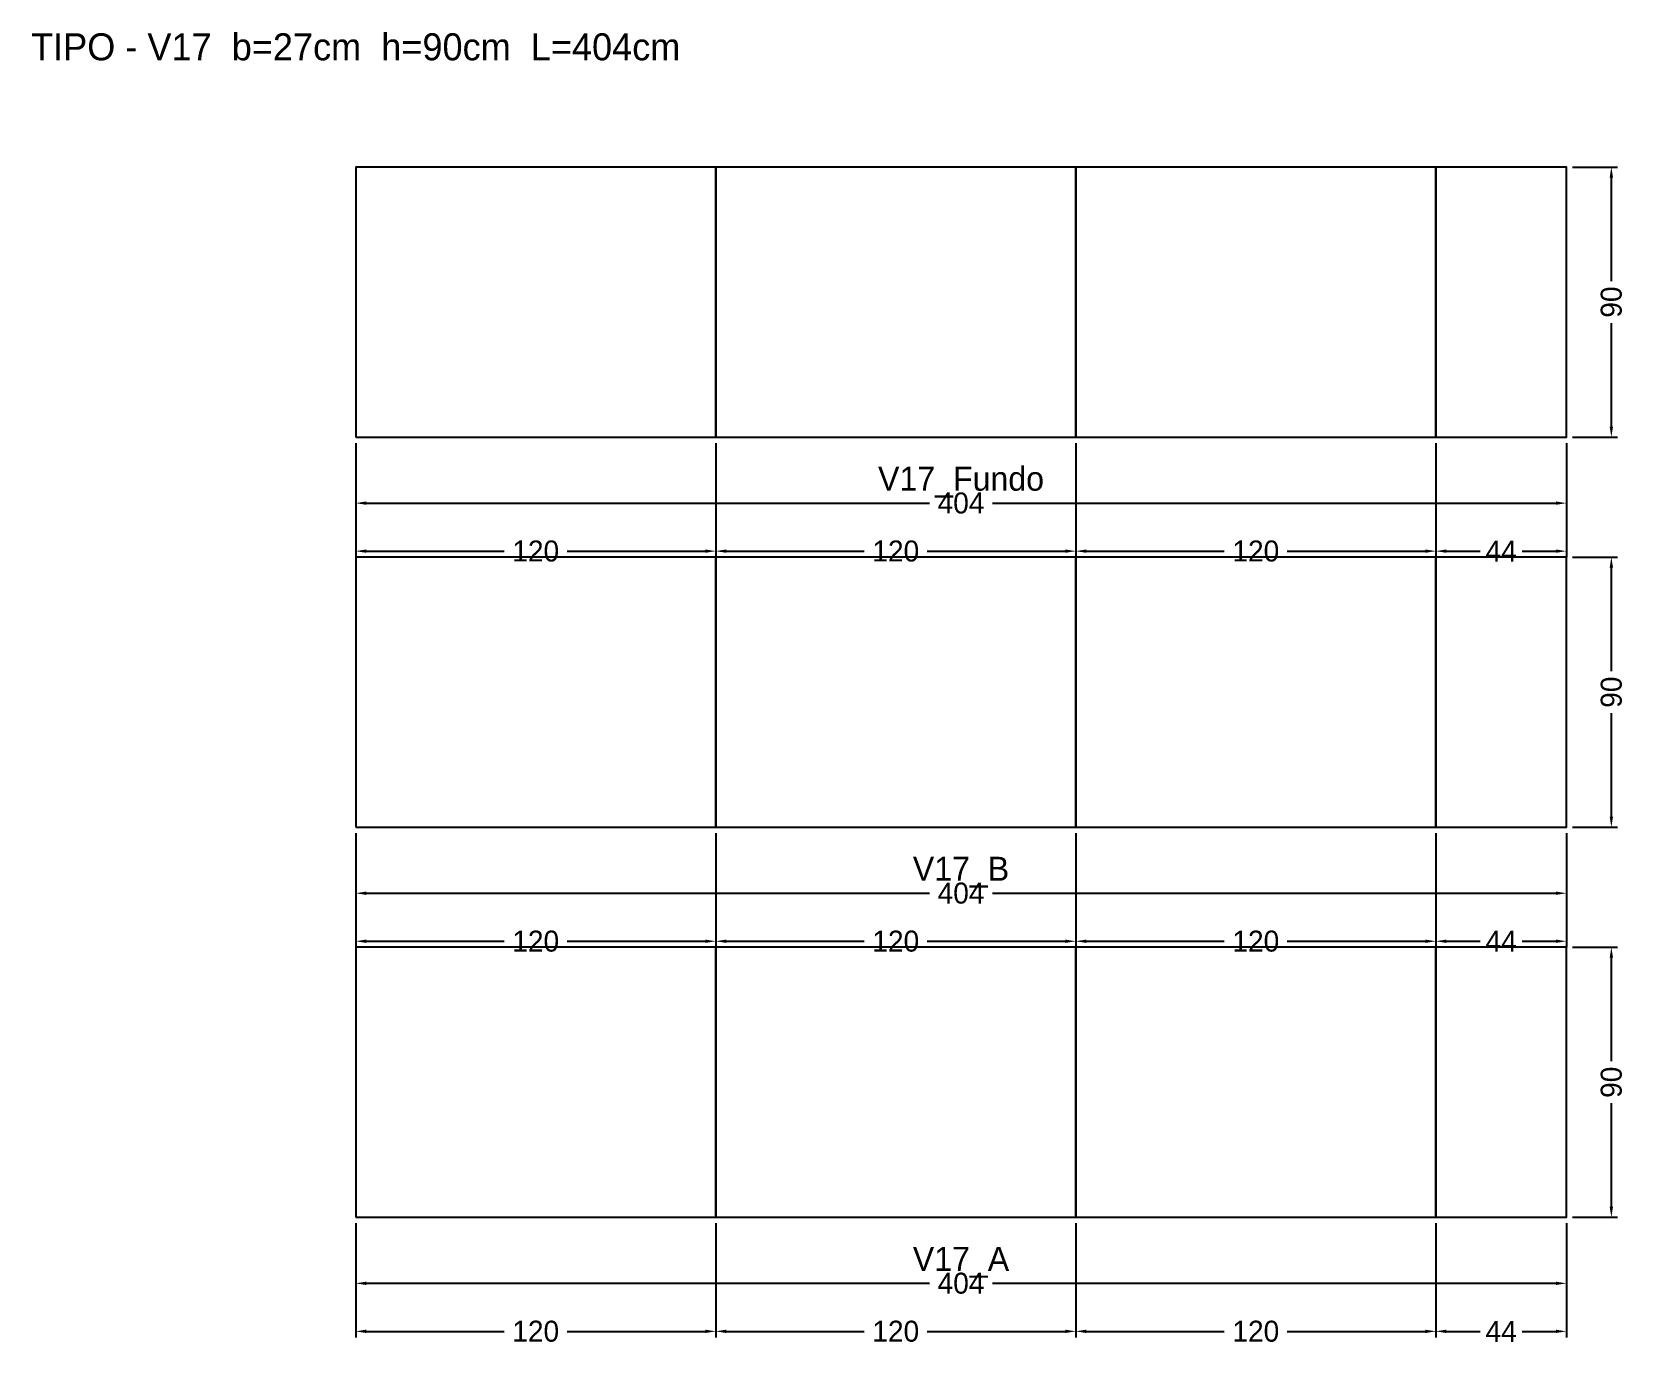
# Model space of a CAD drawing. Header units: metres. Extents: x -108 to 423, y -43 to 395.
import ezdxf

# ---------------------------------------------------------------- set-up
doc = ezdxf.new("R2010")
doc.units = ezdxf.units.M
for name, color, linetype in [('COTA', 3, 'Continuous'), ('NOMENCLATURA', 2, 'Continuous'), ('Paineis', 7, 'Continuous'), ('Texto Secao', 2, 'Continuous')]:
    doc.layers.add(name, color=color, linetype=linetype)
doc.dimstyles.new('COTA_VIG', dxfattribs={"dimtxt": 7, "dimasz": 3.5, "dimexe": 2, "dimexo": 2, "dimgap": 1.5, "dimtad": 1, "dimdec": 1, "dimcen": 2.5, "dimclrd": 3, "dimclre": 3, "dimclrt": 3, "dimazin": 3, "dimtfac": 1, "dimtmove": 0, "dimatfit": 3})

# ---------------------------------------------------------------- blocks, each defined once
blk = doc.blocks.new('_CLOSEDFILLED')
at = {"color": 0, "linetype": 'BYBLOCK'}
blk.add_solid([(-1, 0.16), (0, 0), (-1, -0.16)], dxfattribs=at)
blk = doc.blocks.new('*D1')
at = {"color": 3}
for p, q in [((0, -2), (0, -24)), ((403.5, -2), (403.5, -24)), ((3.5, -22), (191.25, -22)), ((212.25, -22), (400, -22))]:
    blk.add_line(p, q, dxfattribs=at)
at = {"layer": 'Defpoints'}
for p in [(0, 0), (403.5, 0), (0, -22)]:
    blk.add_point(p, dxfattribs=at)
at = {"layer": 'COTA', "color": 3, "xscale": 3.5, "yscale": 3.5, "rotation": 180}
blk.add_blockref('_CLOSEDFILLED', (0, -22), dxfattribs=at)
at = {"layer": 'COTA', "color": 3, "xscale": 3.5, "yscale": 3.5}
blk.add_blockref('_CLOSEDFILLED', (403.5, -22), dxfattribs=at)
at = {"layer": 'COTA', "color": 3, "insert": (201.75, -22), "char_height": 7, "attachment_point": 5}
blk.add_mtext('404', dxfattribs=at)
blk = doc.blocks.new('*D2')
at = {"color": 3}
for p, q in [((0, -2), (0, -40)), ((120, -2), (120, -40)), ((3.5, -38), (49.5, -38)), ((70.5, -38), (116.5, -38))]:
    blk.add_line(p, q, dxfattribs=at)
at = {"layer": 'Defpoints'}
for p in [(0, 0), (120, 0), (0, -38)]:
    blk.add_point(p, dxfattribs=at)
at = {"layer": 'COTA', "color": 3, "xscale": 3.5, "yscale": 3.5, "rotation": 180}
blk.add_blockref('_CLOSEDFILLED', (0, -38), dxfattribs=at)
at = {"layer": 'COTA', "color": 3, "xscale": 3.5, "yscale": 3.5}
blk.add_blockref('_CLOSEDFILLED', (120, -38), dxfattribs=at)
at = {"layer": 'COTA', "color": 3, "insert": (60, -38), "char_height": 7, "attachment_point": 5}
blk.add_mtext('120', dxfattribs=at)
blk = doc.blocks.new('*D3')
at = {"color": 3}
for p, q in [((120, -2), (120, -40)), ((240, -2), (240, -40)), ((123.5, -38), (169.5, -38)), ((190.5, -38), (236.5, -38))]:
    blk.add_line(p, q, dxfattribs=at)
at = {"layer": 'Defpoints'}
for p in [(120, 0), (240, 0), (120, -38)]:
    blk.add_point(p, dxfattribs=at)
at = {"layer": 'COTA', "color": 3, "xscale": 3.5, "yscale": 3.5, "rotation": 180}
blk.add_blockref('_CLOSEDFILLED', (120, -38), dxfattribs=at)
at = {"layer": 'COTA', "color": 3, "xscale": 3.5, "yscale": 3.5}
blk.add_blockref('_CLOSEDFILLED', (240, -38), dxfattribs=at)
at = {"layer": 'COTA', "color": 3, "insert": (180, -38), "char_height": 7, "attachment_point": 5}
blk.add_mtext('120', dxfattribs=at)
blk = doc.blocks.new('*D4')
at = {"color": 3}
for p, q in [((240, -2), (240, -40)), ((360, -2), (360, -40)), ((243.5, -38), (289.5, -38)), ((310.5, -38), (356.5, -38))]:
    blk.add_line(p, q, dxfattribs=at)
at = {"layer": 'Defpoints'}
for p in [(240, 0), (360, 0), (240, -38)]:
    blk.add_point(p, dxfattribs=at)
at = {"layer": 'COTA', "color": 3, "xscale": 3.5, "yscale": 3.5, "rotation": 180}
blk.add_blockref('_CLOSEDFILLED', (240, -38), dxfattribs=at)
at = {"layer": 'COTA', "color": 3, "xscale": 3.5, "yscale": 3.5}
blk.add_blockref('_CLOSEDFILLED', (360, -38), dxfattribs=at)
at = {"layer": 'COTA', "color": 3, "insert": (300, -38), "char_height": 7, "attachment_point": 5}
blk.add_mtext('120', dxfattribs=at)
blk = doc.blocks.new('*D5')
at = {"color": 3}
for p, q in [((360, -2), (360, -40)), ((403.5, -2), (403.5, -40)), ((363.5, -38), (374.75, -38)), ((388.75, -38), (400, -38))]:
    blk.add_line(p, q, dxfattribs=at)
at = {"layer": 'Defpoints'}
for p in [(360, 0), (403.5, 0), (360, -38)]:
    blk.add_point(p, dxfattribs=at)
at = {"layer": 'COTA', "color": 3, "xscale": 3.5, "yscale": 3.5, "rotation": 180}
blk.add_blockref('_CLOSEDFILLED', (360, -38), dxfattribs=at)
at = {"layer": 'COTA', "color": 3, "xscale": 3.5, "yscale": 3.5}
blk.add_blockref('_CLOSEDFILLED', (403.5, -38), dxfattribs=at)
at = {"layer": 'COTA', "color": 3, "insert": (381.75, -38), "char_height": 7, "attachment_point": 5}
blk.add_mtext('44', dxfattribs=at)
blk = doc.blocks.new('*D6')
at = {"color": 3}
for p, q in [((405.5, 90), (420.5, 90)), ((418.5, 52), (418.5, 86.5)), ((418.5, 3.5), (418.5, 38)), ((405.5, 0), (420.5, 0))]:
    blk.add_line(p, q, dxfattribs=at)
at = {"layer": 'Defpoints'}
for p in [(403.5, 90), (403.5, 0), (418.5, 0)]:
    blk.add_point(p, dxfattribs=at)
at = {"layer": 'COTA', "color": 3, "xscale": 3.5, "yscale": 3.5}
for p, rotation in [((418.5, 90), 90), ((418.5, 0), 270)]:
    blk.add_blockref('_CLOSEDFILLED', p, dxfattribs=dict(at, rotation=rotation))
at = {"layer": 'COTA', "color": 3, "insert": (418.5, 45), "char_height": 7, "attachment_point": 5, "rotation": 90}
blk.add_mtext('90', dxfattribs=at)
blk = doc.blocks.new('*D7')
at = {"color": 3}
for p, q in [((0, 128), (0, 106)), ((403.5, 128), (403.5, 106)), ((3.5, 108), (191.25, 108)), ((212.25, 108), (400, 108))]:
    blk.add_line(p, q, dxfattribs=at)
at = {"layer": 'Defpoints'}
for p in [(0, 130), (403.5, 130), (0, 108)]:
    blk.add_point(p, dxfattribs=at)
at = {"layer": 'COTA', "color": 3, "xscale": 3.5, "yscale": 3.5, "rotation": 180}
blk.add_blockref('_CLOSEDFILLED', (0, 108), dxfattribs=at)
at = {"layer": 'COTA', "color": 3, "xscale": 3.5, "yscale": 3.5}
blk.add_blockref('_CLOSEDFILLED', (403.5, 108), dxfattribs=at)
at = {"layer": 'COTA', "color": 3, "insert": (201.75, 108), "char_height": 7, "attachment_point": 5}
blk.add_mtext('404', dxfattribs=at)
blk = doc.blocks.new('*D8')
at = {"color": 3}
for p, q in [((0, 128), (0, 90)), ((120, 128), (120, 90)), ((3.5, 92), (49.5, 92)), ((70.5, 92), (116.5, 92))]:
    blk.add_line(p, q, dxfattribs=at)
at = {"layer": 'Defpoints'}
for p in [(0, 130), (120, 130), (0, 92)]:
    blk.add_point(p, dxfattribs=at)
at = {"layer": 'COTA', "color": 3, "xscale": 3.5, "yscale": 3.5, "rotation": 180}
blk.add_blockref('_CLOSEDFILLED', (0, 92), dxfattribs=at)
at = {"layer": 'COTA', "color": 3, "xscale": 3.5, "yscale": 3.5}
blk.add_blockref('_CLOSEDFILLED', (120, 92), dxfattribs=at)
at = {"layer": 'COTA', "color": 3, "insert": (60, 92), "char_height": 7, "attachment_point": 5}
blk.add_mtext('120', dxfattribs=at)
blk = doc.blocks.new('*D9')
at = {"color": 3}
for p, q in [((120, 128), (120, 90)), ((240, 128), (240, 90)), ((123.5, 92), (169.5, 92)), ((190.5, 92), (236.5, 92))]:
    blk.add_line(p, q, dxfattribs=at)
at = {"layer": 'Defpoints'}
for p in [(120, 130), (240, 130), (120, 92)]:
    blk.add_point(p, dxfattribs=at)
at = {"layer": 'COTA', "color": 3, "xscale": 3.5, "yscale": 3.5, "rotation": 180}
blk.add_blockref('_CLOSEDFILLED', (120, 92), dxfattribs=at)
at = {"layer": 'COTA', "color": 3, "xscale": 3.5, "yscale": 3.5}
blk.add_blockref('_CLOSEDFILLED', (240, 92), dxfattribs=at)
at = {"layer": 'COTA', "color": 3, "insert": (180, 92), "char_height": 7, "attachment_point": 5}
blk.add_mtext('120', dxfattribs=at)
blk = doc.blocks.new('*D10')
at = {"color": 3}
for p, q in [((240, 128), (240, 90)), ((360, 128), (360, 90)), ((243.5, 92), (289.5, 92)), ((310.5, 92), (356.5, 92))]:
    blk.add_line(p, q, dxfattribs=at)
at = {"layer": 'Defpoints'}
for p in [(240, 130), (360, 130), (240, 92)]:
    blk.add_point(p, dxfattribs=at)
at = {"layer": 'COTA', "color": 3, "xscale": 3.5, "yscale": 3.5, "rotation": 180}
blk.add_blockref('_CLOSEDFILLED', (240, 92), dxfattribs=at)
at = {"layer": 'COTA', "color": 3, "xscale": 3.5, "yscale": 3.5}
blk.add_blockref('_CLOSEDFILLED', (360, 92), dxfattribs=at)
at = {"layer": 'COTA', "color": 3, "insert": (300, 92), "char_height": 7, "attachment_point": 5}
blk.add_mtext('120', dxfattribs=at)
blk = doc.blocks.new('*D11')
at = {"color": 3}
for p, q in [((360, 128), (360, 90)), ((403.5, 128), (403.5, 90)), ((363.5, 92), (374.75, 92)), ((388.75, 92), (400, 92))]:
    blk.add_line(p, q, dxfattribs=at)
at = {"layer": 'Defpoints'}
for p in [(360, 130), (403.5, 130), (360, 92)]:
    blk.add_point(p, dxfattribs=at)
at = {"layer": 'COTA', "color": 3, "xscale": 3.5, "yscale": 3.5, "rotation": 180}
blk.add_blockref('_CLOSEDFILLED', (360, 92), dxfattribs=at)
at = {"layer": 'COTA', "color": 3, "xscale": 3.5, "yscale": 3.5}
blk.add_blockref('_CLOSEDFILLED', (403.5, 92), dxfattribs=at)
at = {"layer": 'COTA', "color": 3, "insert": (381.75, 92), "char_height": 7, "attachment_point": 5}
blk.add_mtext('44', dxfattribs=at)
blk = doc.blocks.new('*D12')
at = {"color": 3}
for p, q in [((405.5, 220), (420.5, 220)), ((418.5, 182), (418.5, 216.5)), ((418.5, 133.5), (418.5, 168)), ((405.5, 130), (420.5, 130))]:
    blk.add_line(p, q, dxfattribs=at)
at = {"layer": 'Defpoints'}
for p in [(403.5, 220), (403.5, 130), (418.5, 130)]:
    blk.add_point(p, dxfattribs=at)
at = {"layer": 'COTA', "color": 3, "xscale": 3.5, "yscale": 3.5}
for p, rotation in [((418.5, 220), 90), ((418.5, 130), 270)]:
    blk.add_blockref('_CLOSEDFILLED', p, dxfattribs=dict(at, rotation=rotation))
at = {"layer": 'COTA', "color": 3, "insert": (418.5, 175), "char_height": 7, "attachment_point": 5, "rotation": 90}
blk.add_mtext('90', dxfattribs=at)
blk = doc.blocks.new('*D13')
at = {"color": 3}
for p, q in [((0, 258), (0, 236)), ((403.5, 258), (403.5, 236)), ((3.5, 238), (191.25, 238)), ((212.25, 238), (400, 238))]:
    blk.add_line(p, q, dxfattribs=at)
at = {"layer": 'Defpoints'}
for p in [(0, 260), (403.5, 260), (0, 238)]:
    blk.add_point(p, dxfattribs=at)
at = {"layer": 'COTA', "color": 3, "xscale": 3.5, "yscale": 3.5, "rotation": 180}
blk.add_blockref('_CLOSEDFILLED', (0, 238), dxfattribs=at)
at = {"layer": 'COTA', "color": 3, "xscale": 3.5, "yscale": 3.5}
blk.add_blockref('_CLOSEDFILLED', (403.5, 238), dxfattribs=at)
at = {"layer": 'COTA', "color": 3, "insert": (201.75, 238), "char_height": 7, "attachment_point": 5}
blk.add_mtext('404', dxfattribs=at)
blk = doc.blocks.new('*D14')
at = {"color": 3}
for p, q in [((0, 258), (0, 220)), ((120, 258), (120, 220)), ((3.5, 222), (49.5, 222)), ((70.5, 222), (116.5, 222))]:
    blk.add_line(p, q, dxfattribs=at)
at = {"layer": 'Defpoints'}
for p in [(0, 260), (120, 260), (0, 222)]:
    blk.add_point(p, dxfattribs=at)
at = {"layer": 'COTA', "color": 3, "xscale": 3.5, "yscale": 3.5, "rotation": 180}
blk.add_blockref('_CLOSEDFILLED', (0, 222), dxfattribs=at)
at = {"layer": 'COTA', "color": 3, "xscale": 3.5, "yscale": 3.5}
blk.add_blockref('_CLOSEDFILLED', (120, 222), dxfattribs=at)
at = {"layer": 'COTA', "color": 3, "insert": (60, 222), "char_height": 7, "attachment_point": 5}
blk.add_mtext('120', dxfattribs=at)
blk = doc.blocks.new('*D15')
at = {"color": 3}
for p, q in [((120, 258), (120, 220)), ((240, 258), (240, 220)), ((123.5, 222), (169.5, 222)), ((190.5, 222), (236.5, 222))]:
    blk.add_line(p, q, dxfattribs=at)
at = {"layer": 'Defpoints'}
for p in [(120, 260), (240, 260), (120, 222)]:
    blk.add_point(p, dxfattribs=at)
at = {"layer": 'COTA', "color": 3, "xscale": 3.5, "yscale": 3.5, "rotation": 180}
blk.add_blockref('_CLOSEDFILLED', (120, 222), dxfattribs=at)
at = {"layer": 'COTA', "color": 3, "xscale": 3.5, "yscale": 3.5}
blk.add_blockref('_CLOSEDFILLED', (240, 222), dxfattribs=at)
at = {"layer": 'COTA', "color": 3, "insert": (180, 222), "char_height": 7, "attachment_point": 5}
blk.add_mtext('120', dxfattribs=at)
blk = doc.blocks.new('*D16')
at = {"color": 3}
for p, q in [((240, 258), (240, 220)), ((360, 258), (360, 220)), ((243.5, 222), (289.5, 222)), ((310.5, 222), (356.5, 222))]:
    blk.add_line(p, q, dxfattribs=at)
at = {"layer": 'Defpoints'}
for p in [(240, 260), (360, 260), (240, 222)]:
    blk.add_point(p, dxfattribs=at)
at = {"layer": 'COTA', "color": 3, "xscale": 3.5, "yscale": 3.5, "rotation": 180}
blk.add_blockref('_CLOSEDFILLED', (240, 222), dxfattribs=at)
at = {"layer": 'COTA', "color": 3, "xscale": 3.5, "yscale": 3.5}
blk.add_blockref('_CLOSEDFILLED', (360, 222), dxfattribs=at)
at = {"layer": 'COTA', "color": 3, "insert": (300, 222), "char_height": 7, "attachment_point": 5}
blk.add_mtext('120', dxfattribs=at)
blk = doc.blocks.new('*D17')
at = {"color": 3}
for p, q in [((360, 258), (360, 220)), ((403.5, 258), (403.5, 220)), ((363.5, 222), (374.75, 222)), ((388.75, 222), (400, 222))]:
    blk.add_line(p, q, dxfattribs=at)
at = {"layer": 'Defpoints'}
for p in [(360, 260), (403.5, 260), (360, 222)]:
    blk.add_point(p, dxfattribs=at)
at = {"layer": 'COTA', "color": 3, "xscale": 3.5, "yscale": 3.5, "rotation": 180}
blk.add_blockref('_CLOSEDFILLED', (360, 222), dxfattribs=at)
at = {"layer": 'COTA', "color": 3, "xscale": 3.5, "yscale": 3.5}
blk.add_blockref('_CLOSEDFILLED', (403.5, 222), dxfattribs=at)
at = {"layer": 'COTA', "color": 3, "insert": (381.75, 222), "char_height": 7, "attachment_point": 5}
blk.add_mtext('44', dxfattribs=at)
blk = doc.blocks.new('*D18')
at = {"color": 3}
for p, q in [((405.5, 350), (420.5, 350)), ((418.5, 312), (418.5, 346.5)), ((418.5, 263.5), (418.5, 298)), ((405.5, 260), (420.5, 260))]:
    blk.add_line(p, q, dxfattribs=at)
at = {"layer": 'Defpoints'}
for p in [(403.5, 350), (403.5, 260), (418.5, 260)]:
    blk.add_point(p, dxfattribs=at)
at = {"layer": 'COTA', "color": 3, "xscale": 3.5, "yscale": 3.5}
for p, rotation in [((418.5, 350), 90), ((418.5, 260), 270)]:
    blk.add_blockref('_CLOSEDFILLED', p, dxfattribs=dict(at, rotation=rotation))
at = {"layer": 'COTA', "color": 3, "insert": (418.5, 305), "char_height": 7, "attachment_point": 5, "rotation": 90}
blk.add_mtext('90', dxfattribs=at)

msp = doc.modelspace()

# ---------------------------------------------------------------- linework, layer by layer
at = {"layer": 'Paineis'}
for points in [[(0, 260), (120, 260), (120, 350), (0, 350)], [(120, 260), (240, 260), (240, 350), (120, 350)], [(240, 260), (360, 260), (360, 350), (240, 350)], [(360, 260), (403.5, 260), (403.5, 350), (360, 350)], [(0, 130), (120, 130), (120, 220), (0, 220)], [(120, 130), (240, 130), (240, 220), (120, 220)], [(240, 130), (360, 130), (360, 220), (240, 220)], [(360, 130), (403.5, 130), (403.5, 220), (360, 220)], [(0, 0), (120, 0), (120, 90), (0, 90)], [(120, 0), (240, 0), (240, 90), (120, 90)], [(240, 0), (360, 0), (360, 90), (240, 90)], [(360, 0), (403.5, 0), (403.5, 90), (360, 90)]]:
    msp.add_lwpolyline(points, close=True, dxfattribs=at)

# ---------------------------------------------------------------- texts
at = {"layer": 'NOMENCLATURA', "insert": (0, 390), "char_height": 9, "width": 423.5, "attachment_point": 5}
msp.add_mtext('TIPO - V17  b=27cm  h=90cm  L=404cm', dxfattribs=at)
at = {"layer": 'Texto Secao', "char_height": 8, "width": 423.5, "attachment_point": 5}
for s, insert in [('V17_Fundo', (201.75, 245)), ('V17_B', (201.75, 115)), ('V17_A', (201.75, -15))]:
    msp.add_mtext(s, dxfattribs=dict(at, insert=insert))

# ---------------------------------------------------------------- dimensions: what is measured, and where the dimension line sits
at = {"layer": 'COTA'}
for base, p1, p2, picture, middle in [((418.5, 260), (403.5, 260), (403.5, 350), '*D18', (418.5, 305)), ((418.5, 130), (403.5, 130), (403.5, 220), '*D12', (418.5, 175)), ((418.5, 0), (403.5, 0), (403.5, 90), '*D6', (418.5, 45))]:
    dim = msp.add_linear_dim(base=base, p1=p1, p2=p2, angle=90, dimstyle='COTA_VIG', dxfattribs=at)
    dim.commit()
    dim.dimension.update_dxf_attribs({"geometry": picture, "text_midpoint": middle})
for base, p1, p2, picture, middle in [((0, 238), (0, 260), (403.5, 260), '*D13', (201.75, 238)), ((0, 222), (0, 260), (120, 260), '*D14', (60, 222)), ((120, 222), (120, 260), (240, 260), '*D15', (180, 222)), ((240, 222), (240, 260), (360, 260), '*D16', (300, 222)), ((360, 222), (360, 260), (403.5, 260), '*D17', (381.75, 222)), ((0, 108), (0, 130), (403.5, 130), '*D7', (201.75, 108)), ((0, 92), (0, 130), (120, 130), '*D8', (60, 92)), ((120, 92), (120, 130), (240, 130), '*D9', (180, 92)), ((240, 92), (240, 130), (360, 130), '*D10', (300, 92)), ((360, 92), (360, 130), (403.5, 130), '*D11', (381.75, 92)), ((0, -22), (0, 0), (403.5, 0), '*D1', (201.75, -22)), ((0, -38), (0, 0), (120, 0), '*D2', (60, -38)), ((120, -38), (120, 0), (240, 0), '*D3', (180, -38)), ((240, -38), (240, 0), (360, 0), '*D4', (300, -38)), ((360, -38), (360, 0), (403.5, 0), '*D5', (381.75, -38))]:
    dim = msp.add_linear_dim(base=base, p1=p1, p2=p2, dimstyle='COTA_VIG', dxfattribs=at)
    dim.commit()
    dim.dimension.update_dxf_attribs({"geometry": picture, "text_midpoint": middle})

doc.saveas('drawing.dxf')
